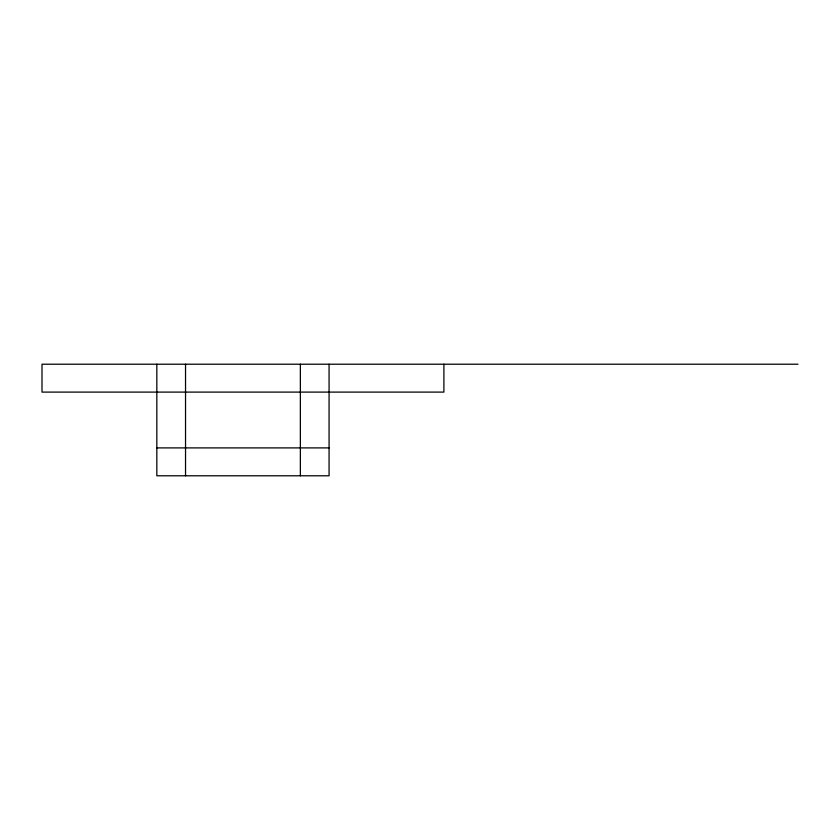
<?xml version="1.0" encoding="UTF-8"?>
<svg xmlns="http://www.w3.org/2000/svg" width="840" height="840" viewBox="0 0 840 840"><rect width="100%" height="100%" fill="white"/><g stroke="black" fill="none" stroke-linecap="round" stroke-linejoin="round"><path stroke-width="1.26" d="M798 364.214L42 364.214L42 392.102L443.898 392.102L443.898 364.214M156.828 447.899L329.07 447.899M329.07 364.214L329.07 475.786L156.828 475.786L156.828 364.214M300.363 364.214L300.363 475.786M185.535 364.214L185.535 475.786"/></g></svg>
